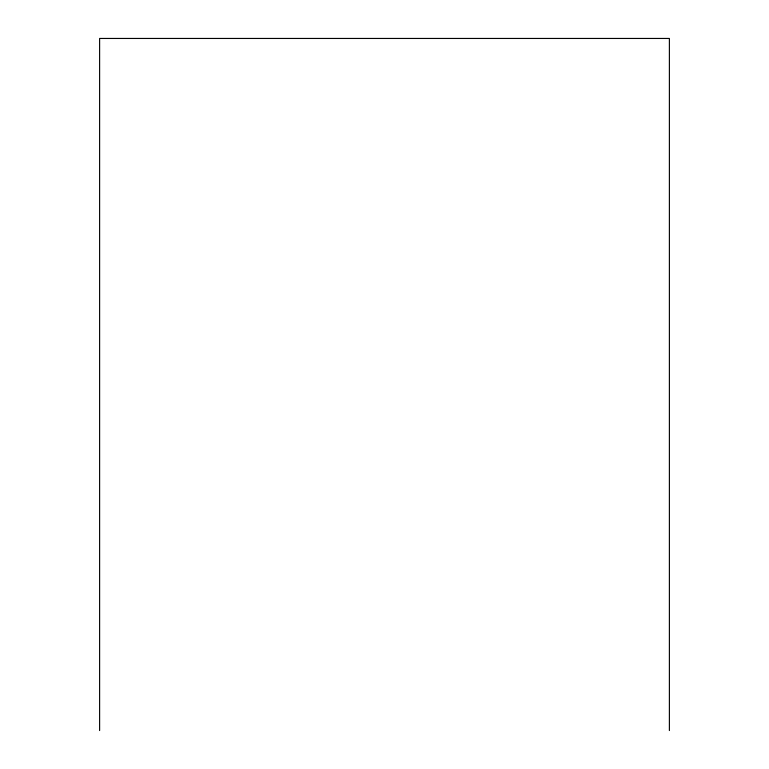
<?xml version="1.0" encoding="UTF-8"?>
<svg xmlns="http://www.w3.org/2000/svg" width="769" height="769" viewBox="0 0 769 769"><rect width="100%" height="100%" fill="white"/><g stroke="black" fill="none" stroke-linecap="round" stroke-linejoin="round"><path stroke-width="1.15" d="M669.386 730.55L669.386 38.45L99.614 38.45L99.614 730.55"/></g></svg>
